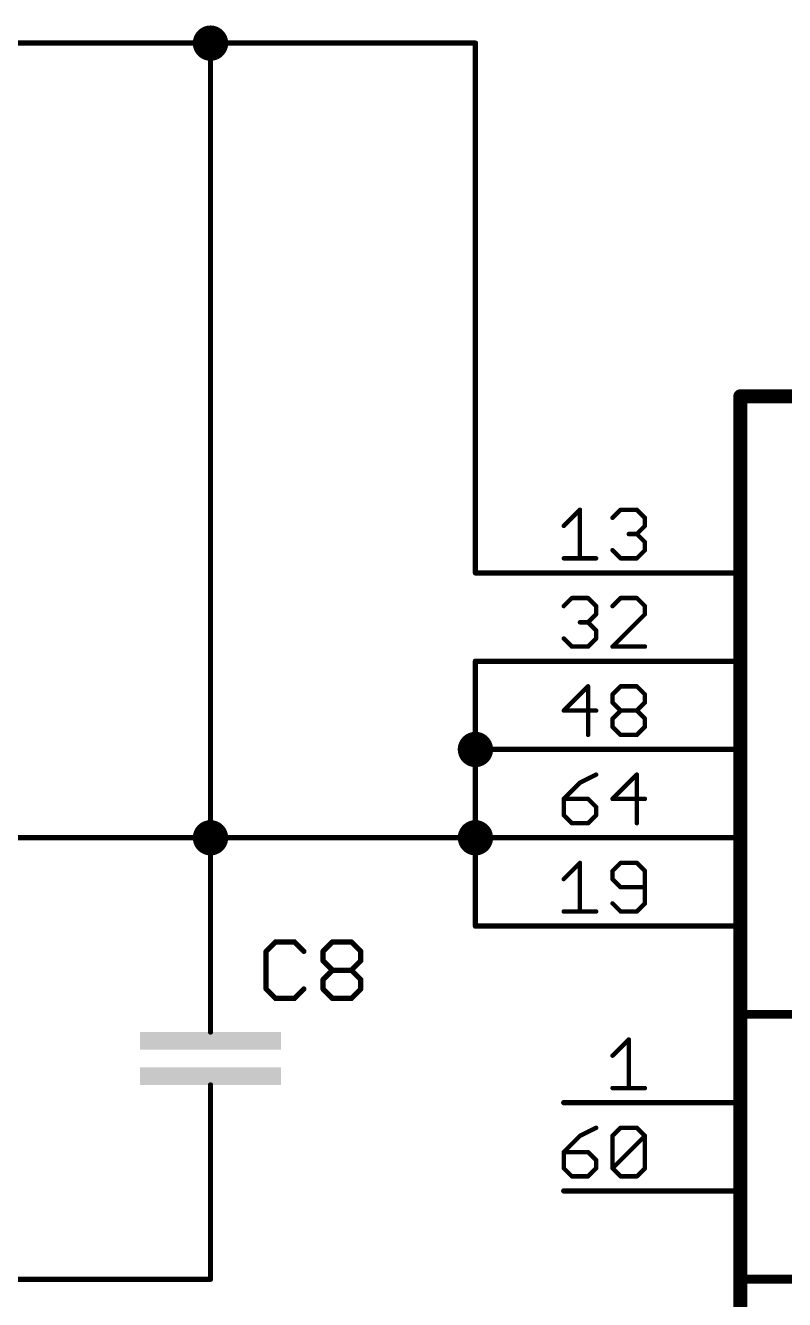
# Model space of a CAD drawing. Extents: x -173 to 61, y -47 to 113.
# Drawn here: x -43.42 to -21.59, y 40.06 to 76.71 of the extents above; entities that cross this region are included whole.
import ezdxf

# ---------------------------------------------------------------- set-up
doc = ezdxf.new("R2010")
doc.units = 0
for name, color, linetype in [('91', 94, 'CONTINUOUS'), ('94', 14, 'CONTINUOUS'), ('95', 251, 'CONTINUOUS')]:
    doc.layers.add(name, color=color, linetype=linetype)

# ---------------------------------------------------------------- blocks, each defined once
blk = doc.blocks.new('RECT')
blk.add_solid([(-0.5, -0.5), (0.5, -0.5), (-0.5, 0.5), (0.5, 0.5)])

msp = doc.modelspace()

# ---------------------------------------------------------------- linework, layer by layer
at = {"layer": '91'}
for points, const_width in [([(-38.1, 75.946, 1), (-38.1, 76.454, 1), (-38.1, 75.946)], 0.508), ([(-38.1, 76.2381, 1), (-38.1, 76.1619)], 0.0762), ([(-38.0619, 76.2, 1), (-38.1381, 76.2)], 0.0762), ([(-38.1, 76.1619, 1), (-38.1, 76.2381)], 0.0762), ([(-30.4419, 76.2, 1), (-30.5181, 76.2)], 0.0762), ([(-30.48, 76.1619, 1), (-30.48, 76.2381)], 0.0762), ([(-30.48, 60.9981, 1), (-30.48, 60.9219)], 0.0762), ([(-30.5181, 60.96, 1), (-30.4419, 60.96)], 0.0762), ([(-27.94, 60.9219, 1), (-27.94, 60.9981)], 0.0762), ([(-30.48, 58.4581, 1), (-30.48, 58.3819)], 0.0762), ([(-30.4419, 58.42, 1), (-30.5181, 58.42)], 0.0762), ([(-27.94, 58.3819, 1), (-27.94, 58.4581)], 0.0762), ([(-30.48, 55.626, 1), (-30.48, 56.134, 1), (-30.48, 55.626)], 0.508), ([(-30.48, 55.9181, 1), (-30.48, 55.8419)], 0.0762), ([(-30.4419, 55.88, 1), (-30.5181, 55.88)], 0.0762), ([(-30.5181, 55.88, 1), (-30.4419, 55.88)], 0.0762), ([(-27.94, 55.8419, 1), (-27.94, 55.9181)], 0.0762), ([(-38.1, 53.086, 1), (-38.1, 53.594, 1), (-38.1, 53.086)], 0.508), ([(-30.48, 53.086, 1), (-30.48, 53.594, 1), (-30.48, 53.086)], 0.508), ([(-38.1, 53.3781, 1), (-38.1, 53.3019)], 0.0762), ([(-38.0619, 53.34, 1), (-38.1381, 53.34)], 0.0762), ([(-38.1381, 53.34, 1), (-38.0619, 53.34)], 0.0762), ([(-38.1, 53.3019, 1), (-38.1, 53.3781)], 0.0762), ([(-30.48, 53.3781, 1), (-30.48, 53.3019)], 0.0762), ([(-30.4419, 53.34, 1), (-30.5181, 53.34)], 0.0762), ([(-30.5181, 53.34, 1), (-30.4419, 53.34)], 0.0762), ([(-30.48, 53.3019, 1), (-30.48, 53.3781)], 0.0762), ([(-27.94, 53.3019, 1), (-27.94, 53.3781)], 0.0762), ([(-38.1381, 50.8, 1), (-38.0619, 50.8)], 0.0762), ([(-30.48, 50.8381, 1), (-30.48, 50.7619)], 0.0762), ([(-30.5181, 50.8, 1), (-30.4419, 50.8)], 0.0762), ([(-27.94, 50.7619, 1), (-27.94, 50.8381)], 0.0762), ([(-38.0619, 43.18, 1), (-38.1381, 43.18)], 0.0762), ([(-38.1, 40.6019, 1), (-38.1, 40.6781)], 0.0762), ([(-38.1381, 40.64, 1), (-38.0619, 40.64)], 0.0762)]:
    msp.add_lwpolyline(points, format="xyb", dxfattribs=dict(at, const_width=const_width))
at = {"layer": '91', "const_width": 0.1524}
for points in [[(-38.1, 76.2), (-48.26, 76.2)], [(-30.48, 76.2), (-38.1, 76.2)], [(-38.1, 53.34), (-38.1, 76.2)], [(-30.48, 60.96), (-30.48, 76.2)], [(-27.94, 60.96), (-30.48, 60.96)], [(-27.94, 58.42), (-30.48, 58.42)], [(-30.48, 58.42), (-30.48, 55.88)], [(-27.94, 55.88), (-30.48, 55.88)], [(-30.48, 55.88), (-30.48, 53.34)], [(-48.26, 53.34), (-38.1, 53.34)], [(-30.48, 53.34), (-38.1, 53.34)], [(-38.1, 53.34), (-38.1, 50.8)], [(-27.94, 53.34), (-30.48, 53.34)], [(-30.48, 53.34), (-30.48, 50.8)], [(-27.94, 50.8), (-30.48, 50.8)], [(-38.1, 43.18), (-38.1, 40.64)], [(-38.1, 40.64), (-48.26, 40.64)]]:
    msp.add_lwpolyline(points, dxfattribs=at)
at = {"layer": '94'}
for points, const_width in [([(-22.86, 66.04), (-22.86, 48.26)], 0.4064), ([(-12.7, 66.04), (-22.86, 66.04)], 0.4064), ([(-27.94, 60.96), (-22.86, 60.96)], 0.1524), ([(-27.94, 58.42), (-22.86, 58.42)], 0.1524), ([(-27.94, 55.88), (-22.86, 55.88)], 0.1524), ([(-27.94, 53.34), (-22.86, 53.34)], 0.1524), ([(-38.1, 50.8), (-38.1, 48.26)], 0.1524), ([(-27.94, 50.8), (-22.86, 50.8)], 0.1524), ([(-22.86, 48.26), (-22.86, 40.64)], 0.4064), ([(-22.86, 48.26), (-12.7, 48.26)], 0.254), ([(-38.1, 48.26), (-38.1, 47.752)], 0.1524), ([(-38.1, 45.72), (-38.1, 46.228)], 0.1524), ([(-38.1, 43.18), (-38.1, 45.72)], 0.1524), ([(-27.94, 45.72), (-22.86, 45.72)], 0.1524), ([(-27.94, 43.18), (-22.86, 43.18)], 0.1524), ([(-22.86, 40.64), (-22.86, 33.02)], 0.4064), ([(-22.86, 40.64), (-12.7, 40.64)], 0.254)]:
    msp.add_lwpolyline(points, dxfattribs=dict(at, const_width=const_width))
for points, const_width in [([(-22.7584, 66.04, 1), (-22.9616, 66.04)], 0.2032), ([(-22.86, 66.1416, 1), (-22.86, 65.9384)], 0.2032), ([(-27.94, 60.9981, 1), (-27.94, 60.9219)], 0.0762), ([(-22.86, 60.9219, 1), (-22.86, 60.9981)], 0.0762), ([(-27.94, 58.4581, 1), (-27.94, 58.3819)], 0.0762), ([(-22.86, 58.3819, 1), (-22.86, 58.4581)], 0.0762), ([(-27.94, 55.9181, 1), (-27.94, 55.8419)], 0.0762), ([(-22.86, 55.8419, 1), (-22.86, 55.9181)], 0.0762), ([(-27.94, 53.3781, 1), (-27.94, 53.3019)], 0.0762), ([(-22.86, 53.3019, 1), (-22.86, 53.3781)], 0.0762), ([(-38.0619, 50.8, 1), (-38.1381, 50.8)], 0.0762), ([(-27.94, 50.8381, 1), (-27.94, 50.7619)], 0.0762), ([(-22.86, 50.7619, 1), (-22.86, 50.8381)], 0.0762), ([(-22.7584, 48.26, 1), (-22.9616, 48.26)], 0.2032), ([(-22.86, 48.3235, 1), (-22.86, 48.1965)], 0.127), ([(-38.0619, 48.26, 1), (-38.1381, 48.26)], 0.0762), ([(-38.1381, 48.26, 1), (-38.0619, 48.26)], 0.0762), ([(-22.9616, 48.26, 1), (-22.7584, 48.26)], 0.2032), ([(-38.1381, 47.752, 1), (-38.0619, 47.752)], 0.0762), ([(-38.0619, 46.228, 1), (-38.1381, 46.228)], 0.0762), ([(-38.0619, 45.72, 1), (-38.1381, 45.72)], 0.0762), ([(-38.1381, 45.72, 1), (-38.0619, 45.72)], 0.0762), ([(-27.94, 45.7581, 1), (-27.94, 45.6819)], 0.0762), ([(-22.86, 45.6819, 1), (-22.86, 45.7581)], 0.0762), ([(-27.94, 43.2181, 1), (-27.94, 43.1419)], 0.0762), ([(-22.86, 43.1419, 1), (-22.86, 43.2181)], 0.0762), ([(-38.1381, 43.18, 1), (-38.0619, 43.18)], 0.0762), ([(-22.7584, 40.64, 1), (-22.9616, 40.64)], 0.2032), ([(-22.9616, 40.64, 1), (-22.7584, 40.64)], 0.2032), ([(-22.86, 40.7035, 1), (-22.86, 40.5765)], 0.127)]:
    msp.add_lwpolyline(points, format="xyb", dxfattribs=dict(at, const_width=const_width))
at = {"layer": '95'}
for points, const_width in [([(-27.9399, 62.3112), (-27.4738, 62.7773)], 0.127), ([(-27.4738, 62.7773), (-27.4738, 61.3791)], 0.127), ([(-26.5366, 62.5443), (-26.3035, 62.7773)], 0.127), ([(-26.3035, 62.7773), (-25.8375, 62.7773)], 0.127), ([(-25.8375, 62.7773), (-25.6044, 62.5443)], 0.127), ([(-25.6044, 62.3112), (-25.8375, 62.0782)], 0.127), ([(-25.6044, 62.5443), (-25.6044, 62.3112)], 0.127), ([(-25.8375, 62.0782), (-26.0705, 62.0782)], 0.127), ([(-25.8375, 62.0782), (-25.6044, 61.8452)], 0.127), ([(-26.3035, 61.3791), (-26.5366, 61.6121)], 0.127), ([(-25.6044, 61.6121), (-25.8375, 61.3791)], 0.127), ([(-25.6044, 61.8452), (-25.6044, 61.6121)], 0.127), ([(-27.9399, 61.3791), (-27.0077, 61.3791)], 0.127), ([(-25.8375, 61.3791), (-26.3035, 61.3791)], 0.127), ([(-27.9399, 60.0043), (-27.7068, 60.2373)], 0.127), ([(-27.7068, 60.2373), (-27.2408, 60.2373)], 0.127), ([(-27.2408, 60.2373), (-27.0077, 60.0043)], 0.127), ([(-26.3035, 60.2373), (-26.5366, 60.0043)], 0.127), ([(-25.8375, 60.2373), (-26.3035, 60.2373)], 0.127), ([(-25.6044, 60.0043), (-25.8375, 60.2373)], 0.127), ([(-27.0077, 59.7712), (-27.2408, 59.5382)], 0.127), ([(-27.0077, 60.0043), (-27.0077, 59.7712)], 0.127), ([(-26.5366, 58.8391), (-25.6044, 59.7712)], 0.127), ([(-25.6044, 59.7712), (-25.6044, 60.0043)], 0.127), ([(-27.2408, 59.5382), (-27.4738, 59.5382)], 0.127), ([(-27.2408, 59.5382), (-27.0077, 59.3052)], 0.127), ([(-27.7068, 58.8391), (-27.9399, 59.0721)], 0.127), ([(-27.0077, 59.0721), (-27.2408, 58.8391)], 0.127), ([(-27.0077, 59.3052), (-27.0077, 59.0721)], 0.127), ([(-27.2408, 58.8391), (-27.7068, 58.8391)], 0.127), ([(-25.6044, 58.8391), (-26.5366, 58.8391)], 0.127), ([(-27.2408, 57.6973), (-27.9399, 56.9982)], 0.127), ([(-27.2408, 56.2991), (-27.2408, 57.6973)], 0.127), ([(-26.5366, 57.4643), (-26.3035, 57.6973)], 0.127), ([(-26.3035, 57.6973), (-25.8375, 57.6973)], 0.127), ([(-25.8375, 57.6973), (-25.6044, 57.4643)], 0.127), ([(-26.5366, 57.2312), (-26.5366, 57.4643)], 0.127), ([(-26.3035, 56.9982), (-26.5366, 57.2312)], 0.127), ([(-25.6044, 57.2312), (-25.8375, 56.9982)], 0.127), ([(-25.6044, 57.4643), (-25.6044, 57.2312)], 0.127), ([(-27.9399, 56.9982), (-27.0077, 56.9982)], 0.127), ([(-26.5366, 56.7652), (-26.3035, 56.9982)], 0.127), ([(-26.5366, 56.5321), (-26.5366, 56.7652)], 0.127), ([(-26.3035, 56.9982), (-25.8375, 56.9982)], 0.127), ([(-25.8375, 56.9982), (-25.6044, 56.7652)], 0.127), ([(-25.6044, 56.7652), (-25.6044, 56.5321)], 0.127), ([(-26.3035, 56.2991), (-26.5366, 56.5321)], 0.127), ([(-25.6044, 56.5321), (-25.8375, 56.2991)], 0.127), ([(-25.8375, 56.2991), (-26.3035, 56.2991)], 0.127), ([(-27.4738, 54.9243), (-27.9399, 54.4582)], 0.127), ([(-27.0077, 55.1573), (-27.4738, 54.9243)], 0.127), ([(-25.8375, 55.1573), (-26.5366, 54.4582)], 0.127), ([(-25.8375, 53.7591), (-25.8375, 55.1573)], 0.127), ([(-27.9399, 54.4582), (-27.9399, 53.9921)], 0.127), ([(-27.2408, 54.4582), (-27.9399, 54.4582)], 0.127), ([(-27.0077, 54.2252), (-27.2408, 54.4582)], 0.127), ([(-27.0077, 53.9921), (-27.0077, 54.2252)], 0.127), ([(-26.5366, 54.4582), (-25.6044, 54.4582)], 0.127), ([(-27.9399, 53.9921), (-27.7068, 53.7591)], 0.127), ([(-27.2408, 53.7591), (-27.0077, 53.9921)], 0.127), ([(-27.7068, 53.7591), (-27.2408, 53.7591)], 0.127), ([(-27.9399, 52.1512), (-27.4738, 52.6173)], 0.127), ([(-27.4738, 52.6173), (-27.4738, 51.2191)], 0.127), ([(-26.3035, 52.6173), (-26.5366, 52.3843)], 0.127), ([(-26.5366, 52.3843), (-26.5366, 52.1512)], 0.127), ([(-25.8375, 52.6173), (-26.3035, 52.6173)], 0.127), ([(-25.6044, 52.3843), (-25.8375, 52.6173)], 0.127), ([(-25.6044, 51.4521), (-25.6044, 52.3843)], 0.127), ([(-26.5366, 52.1512), (-26.3035, 51.9182)], 0.127), ([(-26.3035, 51.9182), (-25.6044, 51.9182)], 0.127), ([(-26.5366, 51.4521), (-26.3035, 51.2191)], 0.127), ([(-25.8375, 51.2191), (-25.6044, 51.4521)], 0.127), ([(-27.9399, 51.2191), (-27.0077, 51.2191)], 0.127), ([(-26.3035, 51.2191), (-25.8375, 51.2191)], 0.127), ([(-36.2286, 50.3442), (-36.4998, 50.073)], 0.1524), ([(-35.6863, 50.3442), (-36.2286, 50.3442)], 0.1524), ([(-35.4151, 50.073), (-35.6863, 50.3442)], 0.1524), ([(-34.8626, 50.073), (-34.5915, 50.3442)], 0.1524), ([(-34.5915, 50.3442), (-34.0492, 50.3442)], 0.1524), ([(-34.0492, 50.3442), (-33.778, 50.073)], 0.1524), ([(-36.4998, 50.073), (-36.4998, 48.9884)], 0.1524), ([(-34.8626, 49.8019), (-34.8626, 50.073)], 0.1524), ([(-34.5915, 49.5307), (-34.8626, 49.8019)], 0.1524), ([(-33.778, 49.8019), (-34.0492, 49.5307)], 0.1524), ([(-33.778, 50.073), (-33.778, 49.8019)], 0.1524), ([(-34.8626, 49.2595), (-34.5915, 49.5307)], 0.1524), ([(-34.5915, 49.5307), (-34.0492, 49.5307)], 0.1524), ([(-34.0492, 49.5307), (-33.778, 49.2595)], 0.1524), ([(-34.8626, 48.9884), (-34.8626, 49.2595)], 0.1524), ([(-33.778, 49.2595), (-33.778, 48.9884)], 0.1524), ([(-36.4998, 48.9884), (-36.2286, 48.7172)], 0.1524), ([(-36.2286, 48.7172), (-35.6863, 48.7172)], 0.1524), ([(-35.6863, 48.7172), (-35.4151, 48.9884)], 0.1524), ([(-34.5915, 48.7172), (-34.8626, 48.9884)], 0.1524), ([(-34.0492, 48.7172), (-34.5915, 48.7172)], 0.1524), ([(-33.778, 48.9884), (-34.0492, 48.7172)], 0.1524), ([(-26.5366, 47.0712), (-26.0705, 47.5373)], 0.127), ([(-26.0705, 47.5373), (-26.0705, 46.1391)], 0.127), ([(-26.5366, 46.1391), (-25.6044, 46.1391)], 0.127), ([(-27.4738, 44.7643), (-27.9399, 44.2982)], 0.127), ([(-27.0077, 44.9973), (-27.4738, 44.7643)], 0.127), ([(-26.5366, 44.7643), (-26.3035, 44.9973)], 0.127), ([(-26.5366, 43.8321), (-26.5366, 44.7643)], 0.127), ([(-26.5366, 43.8321), (-25.6044, 44.7643)], 0.127), ([(-26.3035, 44.9973), (-25.8375, 44.9973)], 0.127), ([(-25.8375, 44.9973), (-25.6044, 44.7643)], 0.127), ([(-25.6044, 44.7643), (-25.6044, 43.8321)], 0.127), ([(-27.9399, 44.2982), (-27.9399, 43.8321)], 0.127), ([(-27.2408, 44.2982), (-27.9399, 44.2982)], 0.127), ([(-27.0077, 44.0652), (-27.2408, 44.2982)], 0.127), ([(-27.0077, 43.8321), (-27.0077, 44.0652)], 0.127), ([(-27.9399, 43.8321), (-27.7068, 43.5991)], 0.127), ([(-27.7068, 43.5991), (-27.2408, 43.5991)], 0.127), ([(-27.2408, 43.5991), (-27.0077, 43.8321)], 0.127), ([(-26.3035, 43.5991), (-26.5366, 43.8321)], 0.127), ([(-25.8375, 43.5991), (-26.3035, 43.5991)], 0.127), ([(-25.6044, 43.8321), (-25.8375, 43.5991)], 0.127)]:
    msp.add_lwpolyline(points, dxfattribs=dict(at, const_width=const_width))
for points, const_width in [([(-27.442, 62.7773, 1), (-27.5055, 62.7773)], 0.0635), ([(-27.4513, 62.7548, 1), (-27.4962, 62.7997)], 0.0635), ([(-26.3035, 62.809, 1), (-26.3035, 62.7455)], 0.0635), ([(-26.2811, 62.7548, 1), (-26.326, 62.7997)], 0.0635), ([(-25.815, 62.7997, 1), (-25.8599, 62.7548)], 0.0635), ([(-25.8375, 62.7455, 1), (-25.8375, 62.809)], 0.0635), ([(-27.9623, 62.3337, 1), (-27.9174, 62.2888)], 0.0635), ([(-26.559, 62.5667, 1), (-26.5141, 62.5218)], 0.0635), ([(-25.5727, 62.5443, 1), (-25.6362, 62.5443)], 0.0635), ([(-25.6362, 62.3112, 1), (-25.5727, 62.3112)], 0.0635), ([(-25.6269, 62.5218, 1), (-25.582, 62.5667)], 0.0635), ([(-25.582, 62.2888, 1), (-25.6269, 62.3337)], 0.0635), ([(-26.0705, 62.1099, 1), (-26.0705, 62.0464)], 0.0635), ([(-25.815, 62.1006, 1), (-25.8599, 62.0557)], 0.0635), ([(-25.8599, 62.1006, 1), (-25.815, 62.0557)], 0.0635), ([(-25.8375, 62.0464, 1), (-25.8375, 62.1099)], 0.0635), ([(-26.5141, 61.6346, 1), (-26.559, 61.5897)], 0.0635), ([(-25.5727, 61.8452, 1), (-25.6362, 61.8452)], 0.0635), ([(-25.6362, 61.6121, 1), (-25.5727, 61.6121)], 0.0635), ([(-25.6269, 61.8227, 1), (-25.582, 61.8676)], 0.0635), ([(-25.582, 61.5897, 1), (-25.6269, 61.6346)], 0.0635), ([(-27.9399, 61.4109, 1), (-27.9399, 61.3473)], 0.0635), ([(-27.5055, 61.3791, 1), (-27.442, 61.3791)], 0.0635), ([(-27.0077, 61.3473, 1), (-27.0077, 61.4109)], 0.0635), ([(-26.3035, 61.4109, 1), (-26.3035, 61.3473)], 0.0635), ([(-26.326, 61.3566, 1), (-26.2811, 61.4016)], 0.0635), ([(-25.8599, 61.4016, 1), (-25.815, 61.3566)], 0.0635), ([(-25.8375, 61.3473, 1), (-25.8375, 61.4109)], 0.0635), ([(-27.7068, 60.269, 1), (-27.7068, 60.2055)], 0.0635), ([(-27.6844, 60.2148, 1), (-27.7293, 60.2597)], 0.0635), ([(-27.2183, 60.2597, 1), (-27.2632, 60.2148)], 0.0635), ([(-27.2408, 60.2055, 1), (-27.2408, 60.269)], 0.0635), ([(-26.3035, 60.269, 1), (-26.3035, 60.2055)], 0.0635), ([(-26.2811, 60.2148, 1), (-26.326, 60.2597)], 0.0635), ([(-25.815, 60.2597, 1), (-25.8599, 60.2148)], 0.0635), ([(-25.8375, 60.2055, 1), (-25.8375, 60.269)], 0.0635), ([(-27.9623, 60.0267, 1), (-27.9174, 59.9818)], 0.0635), ([(-26.976, 60.0043, 1), (-27.0395, 60.0043)], 0.0635), ([(-27.0395, 59.7712, 1), (-26.976, 59.7712)], 0.0635), ([(-27.0302, 59.9818, 1), (-26.9853, 60.0267)], 0.0635), ([(-26.9853, 59.7488, 1), (-27.0302, 59.7937)], 0.0635), ([(-26.559, 60.0267, 1), (-26.5141, 59.9818)], 0.0635), ([(-25.5727, 60.0043, 1), (-25.6362, 60.0043)], 0.0635), ([(-25.6362, 59.7712, 1), (-25.5727, 59.7712)], 0.0635), ([(-25.6269, 59.9818, 1), (-25.582, 60.0267)], 0.0635), ([(-25.582, 59.7488, 1), (-25.6269, 59.7937)], 0.0635), ([(-27.4738, 59.5699, 1), (-27.4738, 59.5064)], 0.0635), ([(-27.2183, 59.5606, 1), (-27.2632, 59.5157)], 0.0635), ([(-27.2632, 59.5606, 1), (-27.2183, 59.5157)], 0.0635), ([(-27.2408, 59.5064, 1), (-27.2408, 59.5699)], 0.0635), ([(-27.9174, 59.0946, 1), (-27.9623, 59.0497)], 0.0635), ([(-26.976, 59.3052, 1), (-27.0395, 59.3052)], 0.0635), ([(-27.0395, 59.0721, 1), (-26.976, 59.0721)], 0.0635), ([(-27.0302, 59.2827, 1), (-26.9853, 59.3276)], 0.0635), ([(-26.9853, 59.0497, 1), (-27.0302, 59.0946)], 0.0635), ([(-27.7068, 58.8709, 1), (-27.7068, 58.8073)], 0.0635), ([(-27.7293, 58.8166, 1), (-27.6844, 58.8616)], 0.0635), ([(-27.2632, 58.8616, 1), (-27.2183, 58.8166)], 0.0635), ([(-27.2408, 58.8073, 1), (-27.2408, 58.8709)], 0.0635), ([(-26.5366, 58.8709, 1), (-26.5366, 58.8073)], 0.0635), ([(-26.559, 58.8616, 1), (-26.5141, 58.8166)], 0.0635), ([(-25.6044, 58.8073, 1), (-25.6044, 58.8709)], 0.0635), ([(-27.209, 57.6973, 1), (-27.2725, 57.6973)], 0.0635), ([(-27.2183, 57.6748, 1), (-27.2632, 57.7197)], 0.0635), ([(-26.3035, 57.729, 1), (-26.3035, 57.6655)], 0.0635), ([(-26.2811, 57.6748, 1), (-26.326, 57.7197)], 0.0635), ([(-25.815, 57.7197, 1), (-25.8599, 57.6748)], 0.0635), ([(-25.8375, 57.6655, 1), (-25.8375, 57.729)], 0.0635), ([(-26.5048, 57.4643, 1), (-26.5683, 57.4643)], 0.0635), ([(-26.559, 57.4867, 1), (-26.5141, 57.4418)], 0.0635), ([(-26.5141, 57.2537, 1), (-26.559, 57.2088)], 0.0635), ([(-26.5683, 57.2312, 1), (-26.5048, 57.2312)], 0.0635), ([(-25.5727, 57.4643, 1), (-25.6362, 57.4643)], 0.0635), ([(-25.6362, 57.2312, 1), (-25.5727, 57.2312)], 0.0635), ([(-25.6269, 57.4418, 1), (-25.582, 57.4867)], 0.0635), ([(-25.582, 57.2088, 1), (-25.6269, 57.2537)], 0.0635), ([(-27.9399, 57.0299, 1), (-27.9399, 56.9664)], 0.0635), ([(-27.9623, 57.0206, 1), (-27.9174, 56.9757)], 0.0635), ([(-27.0077, 56.9664, 1), (-27.0077, 57.0299)], 0.0635), ([(-26.5048, 56.7652, 1), (-26.5683, 56.7652)], 0.0635), ([(-26.559, 56.7876, 1), (-26.5141, 56.7427)], 0.0635), ([(-26.3035, 57.0299, 1), (-26.3035, 56.9664)], 0.0635), ([(-26.2811, 56.9757, 1), (-26.326, 57.0206)], 0.0635), ([(-26.326, 56.9757, 1), (-26.2811, 57.0206)], 0.0635), ([(-25.815, 57.0206, 1), (-25.8599, 56.9757)], 0.0635), ([(-25.8599, 57.0206, 1), (-25.815, 56.9757)], 0.0635), ([(-25.8375, 56.9664, 1), (-25.8375, 57.0299)], 0.0635), ([(-25.5727, 56.7652, 1), (-25.6362, 56.7652)], 0.0635), ([(-25.6269, 56.7427, 1), (-25.582, 56.7876)], 0.0635), ([(-26.5141, 56.5546, 1), (-26.559, 56.5097)], 0.0635), ([(-26.5683, 56.5321, 1), (-26.5048, 56.5321)], 0.0635), ([(-25.6362, 56.5321, 1), (-25.5727, 56.5321)], 0.0635), ([(-25.582, 56.5097, 1), (-25.6269, 56.5546)], 0.0635), ([(-27.2725, 56.2991, 1), (-27.209, 56.2991)], 0.0635), ([(-26.3035, 56.3309, 1), (-26.3035, 56.2674)], 0.0635), ([(-26.326, 56.2766, 1), (-26.2811, 56.3216)], 0.0635), ([(-25.8599, 56.3216, 1), (-25.815, 56.2766)], 0.0635), ([(-25.8375, 56.2674, 1), (-25.8375, 56.3309)], 0.0635), ([(-27.488, 54.9527, 1), (-27.4596, 54.8959)], 0.0635), ([(-27.4513, 54.9018, 1), (-27.4962, 54.9467)], 0.0635), ([(-26.9935, 55.1289, 1), (-27.0219, 55.1857)], 0.0635), ([(-25.8057, 55.1573, 1), (-25.8692, 55.1573)], 0.0635), ([(-25.815, 55.1348, 1), (-25.8599, 55.1797)], 0.0635), ([(-27.9399, 54.4899, 1), (-27.9399, 54.4264)], 0.0635), ([(-27.9081, 54.4582, 1), (-27.9716, 54.4582)], 0.0635), ([(-27.9623, 54.4806, 1), (-27.9174, 54.4357)], 0.0635), ([(-27.2183, 54.4806, 1), (-27.2632, 54.4357)], 0.0635), ([(-27.2408, 54.4264, 1), (-27.2408, 54.4899)], 0.0635), ([(-26.976, 54.2252, 1), (-27.0395, 54.2252)], 0.0635), ([(-27.0302, 54.2027, 1), (-26.9853, 54.2476)], 0.0635), ([(-26.5366, 54.4899, 1), (-26.5366, 54.4264)], 0.0635), ([(-26.559, 54.4806, 1), (-26.5141, 54.4357)], 0.0635), ([(-25.6044, 54.4264, 1), (-25.6044, 54.4899)], 0.0635), ([(-27.9174, 54.0146, 1), (-27.9623, 53.9697)], 0.0635), ([(-27.9716, 53.9921, 1), (-27.9081, 53.9921)], 0.0635), ([(-27.0395, 53.9921, 1), (-26.976, 53.9921)], 0.0635), ([(-26.9853, 53.9697, 1), (-27.0302, 54.0146)], 0.0635), ([(-27.7068, 53.7909, 1), (-27.7068, 53.7274)], 0.0635), ([(-27.7293, 53.7366, 1), (-27.6844, 53.7816)], 0.0635), ([(-27.2632, 53.7816, 1), (-27.2183, 53.7366)], 0.0635), ([(-27.2408, 53.7274, 1), (-27.2408, 53.7909)], 0.0635), ([(-25.8692, 53.7591, 1), (-25.8057, 53.7591)], 0.0635), ([(-27.442, 52.6173, 1), (-27.5055, 52.6173)], 0.0635), ([(-27.4513, 52.5948, 1), (-27.4962, 52.6397)], 0.0635), ([(-26.5048, 52.3843, 1), (-26.5683, 52.3843)], 0.0635), ([(-26.559, 52.4067, 1), (-26.5141, 52.3618)], 0.0635), ([(-26.3035, 52.649, 1), (-26.3035, 52.5855)], 0.0635), ([(-26.2811, 52.5948, 1), (-26.326, 52.6397)], 0.0635), ([(-25.815, 52.6397, 1), (-25.8599, 52.5948)], 0.0635), ([(-25.8375, 52.5855, 1), (-25.8375, 52.649)], 0.0635), ([(-25.5727, 52.3843, 1), (-25.6362, 52.3843)], 0.0635), ([(-25.6269, 52.3618, 1), (-25.582, 52.4067)], 0.0635), ([(-27.9623, 52.1737, 1), (-27.9174, 52.1288)], 0.0635), ([(-26.5141, 52.1737, 1), (-26.559, 52.1288)], 0.0635), ([(-26.5683, 52.1512, 1), (-26.5048, 52.1512)], 0.0635), ([(-26.3035, 51.9499, 1), (-26.3035, 51.8864)], 0.0635), ([(-26.326, 51.8957, 1), (-26.2811, 51.9406)], 0.0635), ([(-25.6044, 51.8864, 1), (-25.6044, 51.9499)], 0.0635), ([(-26.5141, 51.4746, 1), (-26.559, 51.4297)], 0.0635), ([(-25.6362, 51.4521, 1), (-25.5727, 51.4521)], 0.0635), ([(-25.582, 51.4297, 1), (-25.6269, 51.4746)], 0.0635), ([(-27.9399, 51.2509, 1), (-27.9399, 51.1874)], 0.0635), ([(-27.5055, 51.2191, 1), (-27.442, 51.2191)], 0.0635), ([(-27.0077, 51.1874, 1), (-27.0077, 51.2509)], 0.0635), ([(-26.3035, 51.2509, 1), (-26.3035, 51.1874)], 0.0635), ([(-26.326, 51.1966, 1), (-26.2811, 51.2416)], 0.0635), ([(-25.8599, 51.2416, 1), (-25.815, 51.1966)], 0.0635), ([(-25.8375, 51.1874, 1), (-25.8375, 51.2509)], 0.0635), ([(-36.2286, 50.3823, 1), (-36.2286, 50.3061)], 0.0762), ([(-36.2017, 50.3172, 1), (-36.2556, 50.3711)], 0.0762), ([(-35.6594, 50.3711, 1), (-35.7132, 50.3172)], 0.0762), ([(-35.6863, 50.3061, 1), (-35.6863, 50.3823)], 0.0762), ([(-34.5915, 50.3823, 1), (-34.5915, 50.3061)], 0.0762), ([(-34.5645, 50.3172, 1), (-34.6184, 50.3711)], 0.0762), ([(-34.0222, 50.3711, 1), (-34.0761, 50.3172)], 0.0762), ([(-34.0492, 50.3061, 1), (-34.0492, 50.3823)], 0.0762), ([(-36.4617, 50.073, 1), (-36.5379, 50.073)], 0.0762), ([(-36.5267, 50.1, 1), (-36.4729, 50.0461)], 0.0762), ([(-35.4421, 50.0461, 1), (-35.3882, 50.1)], 0.0762), ([(-34.8896, 50.1, 1), (-34.8357, 50.0461)], 0.0762), ([(-34.8357, 49.8288, 1), (-34.8896, 49.7749)], 0.0762), ([(-34.8245, 50.073, 1), (-34.9007, 50.073)], 0.0762), ([(-33.7399, 50.073, 1), (-33.8161, 50.073)], 0.0762), ([(-33.8049, 50.0461, 1), (-33.751, 50.1)], 0.0762), ([(-33.751, 49.7749, 1), (-33.8049, 49.8288)], 0.0762), ([(-34.9007, 49.8019, 1), (-34.8245, 49.8019)], 0.0762), ([(-34.5915, 49.5688, 1), (-34.5915, 49.4926)], 0.0762), ([(-34.5645, 49.5038, 1), (-34.6184, 49.5576)], 0.0762), ([(-34.6184, 49.5038, 1), (-34.5645, 49.5576)], 0.0762), ([(-34.0222, 49.5576, 1), (-34.0761, 49.5038)], 0.0762), ([(-34.0761, 49.5576, 1), (-34.0222, 49.5038)], 0.0762), ([(-34.0492, 49.4926, 1), (-34.0492, 49.5688)], 0.0762), ([(-33.8161, 49.8019, 1), (-33.7399, 49.8019)], 0.0762), ([(-34.8896, 49.2865, 1), (-34.8357, 49.2326)], 0.0762), ([(-34.8245, 49.2595, 1), (-34.9007, 49.2595)], 0.0762), ([(-33.7399, 49.2595, 1), (-33.8161, 49.2595)], 0.0762), ([(-33.8049, 49.2326, 1), (-33.751, 49.2865)], 0.0762), ([(-36.4729, 49.0153, 1), (-36.5267, 48.9614)], 0.0762), ([(-36.5379, 48.9884, 1), (-36.4617, 48.9884)], 0.0762), ([(-36.2286, 48.7553, 1), (-36.2286, 48.6791)], 0.0762), ([(-36.2556, 48.6903, 1), (-36.2017, 48.7441)], 0.0762), ([(-35.7132, 48.7441, 1), (-35.6594, 48.6903)], 0.0762), ([(-35.6863, 48.6791, 1), (-35.6863, 48.7553)], 0.0762), ([(-35.3882, 48.9614, 1), (-35.4421, 49.0153)], 0.0762), ([(-34.8357, 49.0153, 1), (-34.8896, 48.9614)], 0.0762), ([(-34.9007, 48.9884, 1), (-34.8245, 48.9884)], 0.0762), ([(-34.5915, 48.7553, 1), (-34.5915, 48.6791)], 0.0762), ([(-34.6184, 48.6903, 1), (-34.5645, 48.7441)], 0.0762), ([(-34.0761, 48.7441, 1), (-34.0222, 48.6903)], 0.0762), ([(-34.0492, 48.6791, 1), (-34.0492, 48.7553)], 0.0762), ([(-33.8161, 48.9884, 1), (-33.7399, 48.9884)], 0.0762), ([(-33.751, 48.9614, 1), (-33.8049, 49.0153)], 0.0762), ([(-26.0388, 47.5373, 1), (-26.1023, 47.5373)], 0.0635), ([(-26.0481, 47.5148, 1), (-26.093, 47.5597)], 0.0635), ([(-26.559, 47.0937, 1), (-26.5141, 47.0488)], 0.0635), ([(-26.5366, 46.1709, 1), (-26.5366, 46.1073)], 0.0635), ([(-25.6044, 46.1073, 1), (-25.6044, 46.1709)], 0.0635), ([(-26.1023, 46.1391, 1), (-26.0388, 46.1391)], 0.0635), ([(-27.488, 44.7927, 1), (-27.4596, 44.7359)], 0.0635), ([(-27.4513, 44.7418, 1), (-27.4962, 44.7867)], 0.0635), ([(-26.9935, 44.9689, 1), (-27.0219, 45.0257)], 0.0635), ([(-26.5048, 44.7643, 1), (-26.5683, 44.7643)], 0.0635), ([(-26.559, 44.7867, 1), (-26.5141, 44.7418)], 0.0635), ([(-26.3035, 45.029, 1), (-26.3035, 44.9655)], 0.0635), ([(-26.2811, 44.9748, 1), (-26.326, 45.0197)], 0.0635), ([(-25.815, 45.0197, 1), (-25.8599, 44.9748)], 0.0635), ([(-25.8375, 44.9655, 1), (-25.8375, 45.029)], 0.0635), ([(-25.5727, 44.7643, 1), (-25.6362, 44.7643)], 0.0635), ([(-25.582, 44.7418, 1), (-25.6269, 44.7867)], 0.0635), ([(-25.6269, 44.7418, 1), (-25.582, 44.7867)], 0.0635), ([(-27.9399, 44.3299, 1), (-27.9399, 44.2664)], 0.0635), ([(-27.9081, 44.2982, 1), (-27.9716, 44.2982)], 0.0635), ([(-27.9623, 44.3206, 1), (-27.9174, 44.2757)], 0.0635), ([(-27.2183, 44.3206, 1), (-27.2632, 44.2757)], 0.0635), ([(-27.2408, 44.2664, 1), (-27.2408, 44.3299)], 0.0635), ([(-26.976, 44.0652, 1), (-27.0395, 44.0652)], 0.0635), ([(-27.0302, 44.0427, 1), (-26.9853, 44.0876)], 0.0635), ([(-27.9174, 43.8546, 1), (-27.9623, 43.8097)], 0.0635), ([(-27.9716, 43.8321, 1), (-27.9081, 43.8321)], 0.0635), ([(-27.7068, 43.6309, 1), (-27.7068, 43.5673)], 0.0635), ([(-27.7293, 43.5766, 1), (-27.6844, 43.6216)], 0.0635), ([(-27.2632, 43.6216, 1), (-27.2183, 43.5766)], 0.0635), ([(-27.2408, 43.5673, 1), (-27.2408, 43.6309)], 0.0635), ([(-27.0395, 43.8321, 1), (-26.976, 43.8321)], 0.0635), ([(-26.9853, 43.8097, 1), (-27.0302, 43.8546)], 0.0635), ([(-26.5141, 43.8546, 1), (-26.559, 43.8097)], 0.0635), ([(-26.559, 43.8546, 1), (-26.5141, 43.8097)], 0.0635), ([(-26.5683, 43.8321, 1), (-26.5048, 43.8321)], 0.0635), ([(-26.3035, 43.6309, 1), (-26.3035, 43.5673)], 0.0635), ([(-26.326, 43.5766, 1), (-26.2811, 43.6216)], 0.0635), ([(-25.8599, 43.6216, 1), (-25.815, 43.5766)], 0.0635), ([(-25.8375, 43.5673, 1), (-25.8375, 43.6309)], 0.0635), ([(-25.6362, 43.8321, 1), (-25.5727, 43.8321)], 0.0635), ([(-25.582, 43.8097, 1), (-25.6269, 43.8546)], 0.0635)]:
    msp.add_lwpolyline(points, format="xyb", dxfattribs=dict(at, const_width=const_width))

# ---------------------------------------------------------------- block references
at = {"layer": '94', "xscale": 4.064, "yscale": 0.508}
for p in [(-38.1, 47.498), (-38.1, 46.482)]:
    msp.add_blockref('RECT', p, dxfattribs=at)

doc.saveas('drawing.dxf')
